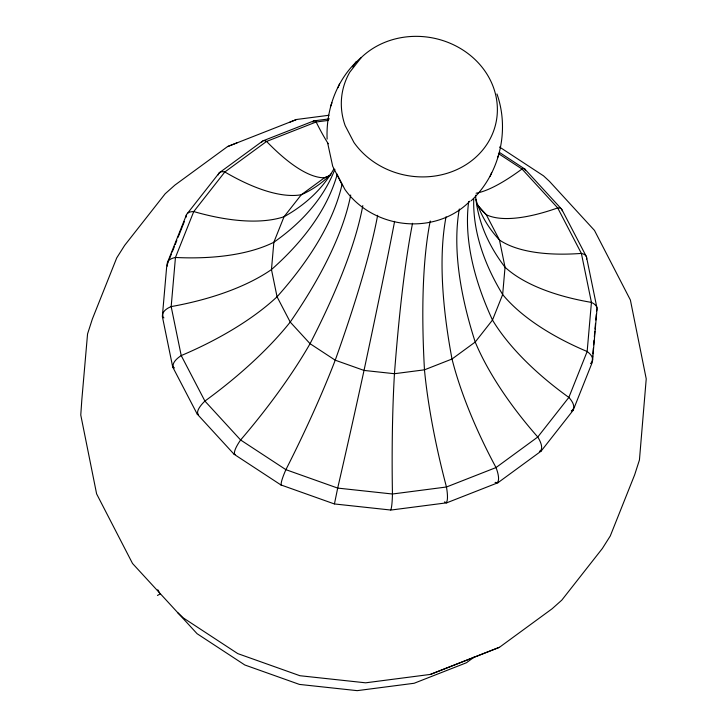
<?xml version="1.0" encoding="UTF-8"?>
<svg xmlns="http://www.w3.org/2000/svg" width="727" height="727" viewBox="0 0 727 727"><rect width="100%" height="100%" fill="white"/><g stroke="black" fill="none" stroke-linecap="round" stroke-linejoin="round"><path stroke-width="1.09" d="M592.659 356.085L592.069 362.855L573.167 410.282L541.061 451.176L497.931 482.737L446.732 502.82L390.944 510.054L334.365 503.947L280.858 484.909L234.076 454.248L197.19 414.045L172.726 367.053L162.348 316.454L166.765 265.709L168.446 261.493M592.859 353.831L593.35 348.197M593.641 344.807L594.032 340.3M594.332 336.919L594.822 331.276M595.013 329.022L595.504 323.388M595.804 320.007L596.294 314.364M592.55 360.365L596.967 309.62M334.456 503.838L337.692 488.09A185.73 3.208 -77.1 0 0 364.018 370.425A614.688 10.605 -77.1 0 0 394.607 221.353M361.319 57.488L349.769 72.2A78.316 69.965 10.9 0 0 345.161 125.607L353.949 142.483A78.316 69.965 10.9 0 0 467.461 163.729A78.316 69.965 10.9 0 0 476.367 60.841A78.316 69.965 10.9 0 0 361.319 57.488C337.573 77.035 325.787 108.659 327.123 139.075M471.169 200.761C499.613 174.044 509.918 130.715 496.95 93.937M167.701 261.92L186.585 214.529M169.282 259.385L171.381 254.114M172.226 252.005L174.326 246.744M175.162 244.635L176.843 240.419M178.106 237.256L184.404 221.444M330.431 106.66L331.966 102.816M497.686 157.405L499.222 153.561M337.991 87.658L339.464 83.987M490.189 176.234L491.67 172.563M352.659 66.939L356.066 61.804M187.384 213.465L219.372 172.735L262.338 141.283M390.563 509.9L390.862 509.518A23.1 2.299 89.4 0 0 392.453 494.006A185.73 18.493 89.4 0 1 394.452 373.714A614.688 61.186 89.4 0 1 412.545 223.289M590.478 363.527L591.242 362.864A23.1 10.378 13.4 0 0 587.152 351.514L591.433 302.396L581.382 253.414L557.7 207.922L521.995 169.009L498.404 153.551M445.887 502.721L446.442 502.312A23.1 4.844 75.7 0 0 446.46 486.999A185.73 38.922 75.7 0 1 424.468 369.825A614.688 128.815 75.7 0 1 430.239 220.999M571.268 410.964L572.403 410.119A23.1 9.914 30 0 0 568.85 397.424A185.73 79.725 30 0 1 492.488 320.044A614.688 263.837 30 0 1 468.67 201.57M237.12 142.792L227.515 146.6L174.889 185.112L165.193 193.755L124.635 245.399L116.72 257.921L92.347 319.053L87.558 333.92L81.824 399.759L80.77 415.026L96.618 493.887L132.523 563.47L197.062 633.69L244.817 664.987L299.433 684.416L357.184 690.65L414.126 683.271L466.398 662.77L474.431 656.908M177.524 612.516L183.431 618.005L237.765 653.609L299.915 675.719L365.617 682.817L430.411 674.411L499.485 647.284L552.111 608.772L561.807 600.129L602.365 548.485L610.28 535.963L634.653 474.831L639.442 459.964L646.23 378.858L630.382 299.997L594.477 230.414L549.476 181.359L543.569 175.879L499.54 147.027M539.425 451.512L540.415 450.858A23.1 8.788 46.1 0 0 537.771 437.009A185.73 70.619 46.1 0 1 475.213 342.044A614.688 233.712 46.1 0 1 459.319 208.985M496.659 482.81L497.45 482.301A23.1 7.052 61.3 0 0 496.023 467.561A185.73 56.706 61.3 0 1 452.012 359.02A614.688 187.657 61.3 0 1 446.051 216.8M157.459 595.449L160.403 593.841M289.991 122.1L296.589 119.473L328.986 115.266M430.411 674.411L499.485 647.284M227.515 146.6L296.589 119.473M263.129 140.784L313.91 120.864L329.395 118.855M330.612 175.361L324.496 177.761L301.296 194.745L284.021 216.746L273.843 242.264L271.471 269.563L277.051 296.78L290.218 322.061L310.056 343.689L335.229 360.192L364.018 370.425L394.452 373.714L424.468 369.825L452.012 359.02L475.213 342.044L492.488 320.044L502.666 294.526L505.038 267.227L499.458 240.001L486.29 214.719A614.688 202.651 -35.1 0 1 477.266 204.451M280.858 484.909L281.322 484.782M571.695 410.646L573.167 410.282M328.522 120.382L316.145 121.991A23.1 4.844 75.7 0 0 312.91 122.081M539.798 451.267L541.061 451.176M234.076 454.248L234.839 454.32M495.087 482.392L497.931 482.737M197.19 414.045L198.198 414.381M444.461 501.921L446.732 502.82M172.726 367.053L173.898 367.698M499.231 152.279L524.794 169.037L561.371 208.894M477.139 204.732L486.29 214.719A185.73 61.232 -35.1 0 0 557.7 207.922A23.1 7.615 -35.1 0 1 562.216 210.766M198.426 414.69L197.835 413.872A23.1 7.615 -35.1 0 1 204.905 401.068A185.73 61.232 -35.1 0 0 290.218 322.061A614.688 202.651 -35.1 0 0 350.705 195.018M174.162 368.08L173.462 367.044A23.1 9.187 -19.6 0 1 181.223 355.576A185.73 73.818 -19.6 0 0 277.051 296.78A614.688 244.317 -19.6 0 0 342.017 184.504M235.003 454.557L234.576 453.921A23.1 5.534 -49.7 0 1 240.61 439.98A185.73 44.474 -49.7 0 0 310.056 343.689A614.688 147.172 -49.7 0 0 362.8 205.596M159.413 592.65L157.786 589.751M163.593 317.435L163.875 317.908M336.637 173.562L344.907 189.438A78.316 69.965 10.9 0 0 469.924 201.143M342.608 185.73L332.702 166.283L327.659 143.037M561.962 209.721L586.335 256.54M281.394 484.964L281.195 484.464A23.1 3.072 -63.6 0 1 285.902 469.669A185.73 24.682 -63.6 0 0 335.229 360.192A614.688 81.669 -63.6 0 0 377.64 215.319M586.653 257.721L597.021 308.275M596.503 310.974A23.1 10.123 -3.4 0 0 591.433 302.396A185.73 81.379 -3.4 0 1 505.038 267.227A614.688 269.326 -3.4 0 1 475.531 195.254M586.589 259.03A23.1 9.187 -19.6 0 0 581.382 253.414A185.73 73.818 -19.6 0 1 499.458 240.001A614.688 244.317 -19.6 0 1 475.885 199.389M525.367 170.609A23.1 5.534 -49.7 0 0 521.995 169.009A185.73 44.474 -49.7 0 1 476.094 193.218M328.259 143.782A185.73 38.922 75.7 0 1 316.145 121.991L266.582 141.429A23.1 7.052 61.3 0 0 261.756 142.147M218.254 174.898A23.1 8.788 46.1 0 1 224.834 171.981L266.582 141.429A185.73 56.706 61.3 0 0 324.496 177.761A614.688 187.657 61.3 0 0 330.73 175.034M186.067 217.237A23.1 9.914 30 0 1 193.755 211.566L224.834 171.981A185.73 70.619 46.1 0 0 301.296 194.745A614.688 233.712 46.1 0 0 331.012 173.98M167.519 266.082A23.1 10.378 13.4 0 1 175.452 257.476L193.755 211.566A185.73 79.725 30 0 0 284.021 216.746A614.688 263.837 30 0 0 333.748 169.164M163.121 316.636A23.1 10.123 -3.4 0 1 171.172 306.594A185.73 81.379 -3.4 0 0 271.471 269.563A614.688 269.326 -3.4 0 0 337.074 174.862M334.883 169.3A614.688 275.987 13.4 0 1 273.843 242.264A185.73 83.396 13.4 0 1 175.452 257.476L171.172 306.594L181.223 355.576L204.905 401.068L240.61 439.98L285.902 469.669L337.692 488.09L392.453 494.006L446.46 486.999L496.023 467.561L537.771 437.009L568.85 397.424L587.152 351.514A185.73 83.396 13.4 0 1 502.666 294.526A614.688 275.987 13.4 0 1 473.731 198.744"/></g></svg>
